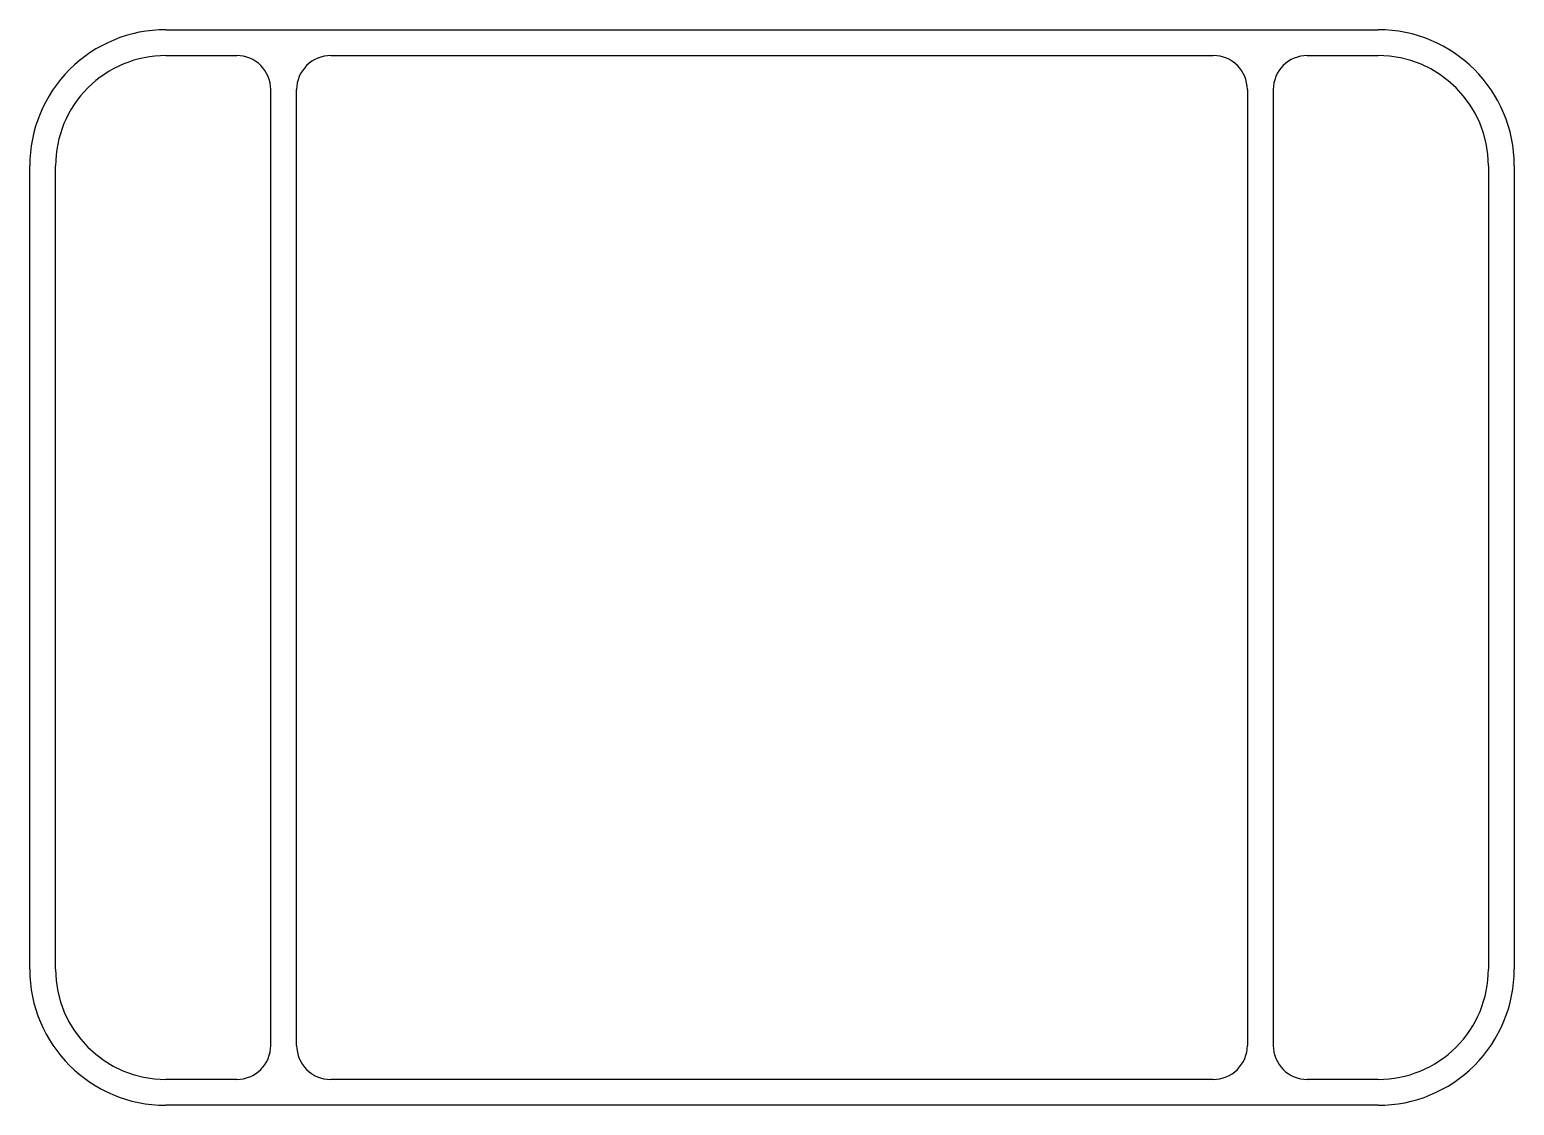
# Model space of a CAD drawing. Header units: millimetres. Extents: x 0 to 109, y 0 to 79.
import ezdxf

# ---------------------------------------------------------------- set-up
doc = ezdxf.new("R2010")
doc.units = ezdxf.units.MM
doc.layers.add('2', color=7, linetype='CONTINUOUS')

msp = doc.modelspace()

# ---------------------------------------------------------------- linework, layer by layer
at = {"layer": '2', "color": 51, "linetype": 'Continuous'}
for p, q in [((9.999995, 79), (98.999995, 79)), ((9.999995, 77.1), (15.199994, 77.1)), ((22.099994, 77.1), (86.899994, 77.1)), ((93.799994, 77.1), (98.999995, 77.1)), ((17.7, 4.4), (17.699994, 74.6)), ((19.6, 4.4), (19.599994, 74.6)), ((89.399994, 74.6), (89.4, 4.4)), ((91.299994, 74.6), (91.3, 4.4)), ((-0.000001, 9.999999), (-0.000005, 68.999999)), ((1.899999, 9.999999), (1.899995, 68.999999)), ((107.099995, 69.000001), (107.099999, 10.000001)), ((108.999995, 69.000001), (108.999999, 10.000001)), ((15.2, 1.9), (9.999999, 1.9)), ((86.9, 1.9), (22.1, 1.9)), ((98.999999, 1.9), (93.8, 1.9)), ((98.999999, 0), (9.999999, 0))]:
    msp.add_line(p, q, dxfattribs=at)
for centre, radius, start, end in [((9.999995, 69), 10, 90, 180.000004), ((98.999995, 69), 10, 0.000004, 90), ((9.999995, 69), 8.1, 90, 180.000004), ((15.199994, 74.6), 2.5, 0.000004, 90), ((22.099994, 74.6), 2.5, 90, 180.000004), ((86.899994, 74.6), 2.5, 0.000004, 90), ((93.799994, 74.6), 2.5, 90, 180.000004), ((98.999995, 69), 8.1, 0.000004, 90), ((9.999999, 10), 10, 180.000004, 270), ((9.999999, 10), 8.1, 180.000004, 270), ((98.999999, 10), 10, 270, 0.000004), ((98.999999, 10), 8.1, 270, 0.000004), ((15.2, 4.4), 2.5, 270, 0.000004), ((22.1, 4.4), 2.5, 180.000004, 270), ((86.9, 4.4), 2.5, 270, 0.000004), ((93.8, 4.4), 2.5, 180.000004, 270)]:
    msp.add_arc(centre, radius, start, end, dxfattribs=at)

doc.saveas('drawing.dxf')
